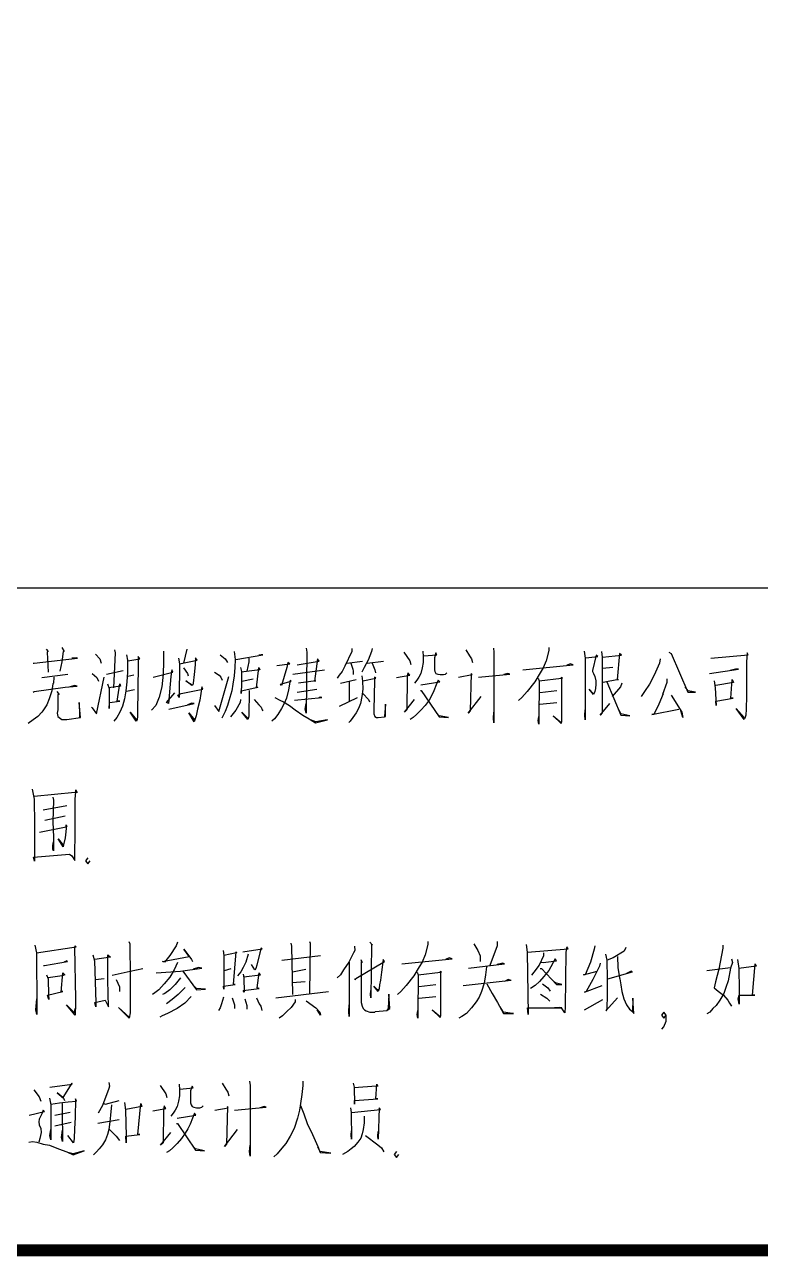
# Model space of a CAD drawing. Extents: x 2025205 to 2402328, y -557483 to 329036.
# Drawn here: x 2280290 to 2284892, y 88516 to 96217 of the extents above; entities that cross this region are included whole.
import ezdxf

# ---------------------------------------------------------------- set-up
doc = ezdxf.new("R2010")
doc.units = 0
doc.header["$LTSCALE"] = 1500
doc.header["$MEASUREMENT"] = 0
doc.layers.add('PUB_TITLE', color=4, linetype='Continuous')

msp = doc.modelspace()

# ---------------------------------------------------------------- linework, layer by layer
at = {"layer": 'PUB_TITLE'}
for p, q in [((2277127.3, 92696.4), (2287627.3, 92696.4)), ((2280349.2, 92224.8), (2280621.3, 92255)), ((2280424.8, 92311.7), (2280436.9, 92296.6)), ((2280436.9, 92296.6), (2280430.9, 92292.8)), ((2280430.9, 92292.8), (2280436.9, 92168.1)), ((2280521.6, 92323), (2280536.7, 92296.6)), ((2280530.6, 92296.6), (2280521.6, 92232.3)), ((2280536.7, 92296.6), (2280530.6, 92296.6)), ((2280612.3, 92258.8), (2280585.1, 92255)), ((2280621.3, 92255), (2280612.3, 92258.8)), ((2280733.2, 92281.5), (2280760.4, 92251.2)), ((2280857.2, 92289), (2280845.1, 92069.8)), ((2280851.1, 92307.9), (2280857.2, 92289)), ((2280926.7, 92277.7), (2280932.8, 92243.7)), ((2280999.3, 92266.4), (2280999.3, 92209.7)), ((2281011.4, 92251.2), (2280999.3, 92266.4)), ((2281159.5, 92300.4), (2281159.5, 92232.3)), ((2281253.3, 92255), (2281259.3, 92221)), ((2281304.7, 92311.7), (2281283.5, 92224.8)), ((2281359.1, 92258.8), (2281356.1, 92213.4)), ((2281368.2, 92243.7), (2281359.1, 92258.8)), ((2281513.3, 92277.7), (2281543.5, 92251.2)), ((2281601, 92296.6), (2281607, 92247.5)), ((2281610.1, 92247.5), (2281779.4, 92277.7)), ((2281691.7, 92255), (2281691.7, 92232.3)), ((2281770.3, 92277.7), (2281755.2, 92273.9)), ((2281779.4, 92277.7), (2281770.3, 92277.7)), ((2282051.5, 92319.3), (2282054.5, 92292.8)), ((2282054.5, 92292.8), (2282051.5, 91911.1)), ((2282335.7, 92296.6), (2282293.4, 92205.9)), ((2282335.7, 92315.5), (2282335.7, 92296.6)), ((2282459.7, 92296.6), (2282438.5, 92243.7)), ((2282462.7, 92315.5), (2282459.7, 92296.6)), ((2282662.3, 92292.8), (2282698.6, 92239.9)), ((2282780.2, 92300.4), (2282783.2, 92266.4)), ((2282783.2, 92266.4), (2282783.2, 92228.6)), ((2282786.3, 92270.1), (2282867.9, 92277.7)), ((2282861.8, 92289), (2282852.8, 92258.8)), ((2282852.8, 92258.8), (2282852.8, 92232.3)), ((2282867.9, 92277.7), (2282861.8, 92289)), ((2283049.3, 92307.9), (2283073.5, 92270.1)), ((2283073.5, 92270.1), (2283085.6, 92251.2)), ((2283221.7, 92319.3), (2283224.7, 92292.8)), ((2283224.7, 92292.8), (2283224.7, 91850.6)), ((2283569.4, 92304.1), (2283551.2, 92239.9)), ((2283569.4, 92323), (2283569.4, 92304.1)), ((2283790.1, 92300.4), (2283796.1, 92255)), ((2283796.1, 92255), (2283796.1, 91869.5)), ((2283799.2, 92258.8), (2283874.8, 92266.4)), ((2283865.7, 92273.9), (2283841.5, 92179.4)), ((2283874.8, 92266.4), (2283865.7, 92273.9)), ((2283898.9, 92296.6), (2283902, 92262.6)), ((2283902, 92262.6), (2283902, 91914.9)), ((2283905, 92262.6), (2284022.9, 92273.9)), ((2284010.8, 92285.3), (2283995.7, 92122.7)), ((2284022.9, 92273.9), (2284010.8, 92285.3)), ((2284319.2, 92292.8), (2284334.3, 92285.3)), ((2284334.3, 92285.3), (2284437.2, 92043.4)), ((2284582.3, 92255), (2284815.1, 92277.7)), ((2284809.1, 92289), (2284806, 92232.3)), ((2284815.1, 92277.7), (2284809.1, 92289)), ((2280343.2, 92224.8), (2280349.2, 92224.8)), ((2280521.6, 92232.3), (2280509.5, 92175.6)), ((2280760.4, 92251.2), (2280769.5, 92224.8)), ((2280802.8, 92156.7), (2280905.6, 92179.4)), ((2280932.8, 92243.7), (2280932.8, 92168.1)), ((2280935.8, 92239.9), (2281011.4, 92251.2)), ((2280999.3, 92209.7), (2280996.3, 91914.9)), ((2281159.5, 92232.3), (2281156.5, 92156.7)), ((2281210.9, 92183.2), (2281204.9, 92141.6)), ((2281217, 92168.1), (2281210.9, 92183.2)), ((2281259.3, 92221), (2281256.3, 92009.3)), ((2281259.3, 92221), (2281368.2, 92243.7)), ((2281283.5, 92194.5), (2281307.7, 92160.5)), ((2281356.1, 92213.4), (2281350, 92153)), ((2281543.5, 92251.2), (2281552.6, 92239.9)), ((2281552.6, 92239.9), (2281558.7, 92228.6)), ((2281604, 92198.3), (2281601, 92145.4)), ((2281607, 92247.5), (2281604, 92198.3)), ((2281640.3, 92198.3), (2281646.3, 92171.9)), ((2281761.2, 92183.2), (2281643.3, 92168.1)), ((2281691.7, 92232.3), (2281679.6, 92175.6)), ((2281740.1, 92069.8), (2281755.2, 92198.3)), ((2281755.2, 92198.3), (2281761.2, 92183.2)), ((2281867.1, 92209.7), (2281948.7, 92221)), ((2281930.6, 92198.3), (2281897.3, 92084.9)), ((2281936.6, 92228.6), (2281930.6, 92198.3)), ((2281948.7, 92221), (2281936.6, 92228.6)), ((2281966.9, 92156.7), (2282166.4, 92183.2)), ((2281994.1, 92213.4), (2282133.2, 92236.1)), ((2282121.1, 92251.2), (2282102.9, 92111.4)), ((2282133.2, 92236.1), (2282121.1, 92251.2)), ((2282293.4, 92205.9), (2282275.3, 92171.9)), ((2282305.5, 92224.8), (2282402.3, 92236.1)), ((2282329.7, 92224.8), (2282341.8, 92187)), ((2282341.8, 92187), (2282344.8, 92175.6)), ((2282414.3, 92198.3), (2282399.2, 92168.1)), ((2282438.5, 92243.7), (2282414.3, 92198.3)), ((2282432.5, 92224.8), (2282535.3, 92236.1)), ((2282462.7, 92224.8), (2282480.9, 92183.2)), ((2282480.9, 92183.2), (2282483.9, 92164.3)), ((2282698.6, 92239.9), (2282704.6, 92217.2)), ((2282777.2, 92194.5), (2282768.1, 92160.5)), ((2282783.2, 92228.6), (2282777.2, 92194.5)), ((2282852.8, 92232.3), (2282852.8, 92209.7)), ((2282852.8, 92209.7), (2282852.8, 92183.2)), ((2282852.8, 92183.2), (2282855.8, 92171.9)), ((2283085.6, 92251.2), (2283091.6, 92228.6)), ((2283406.1, 92183.2), (2283720.6, 92213.4)), ((2283533.1, 92194.5), (2283514.9, 92164.3)), ((2283551.2, 92239.9), (2283533.1, 92194.5)), ((2283702.4, 92221), (2283678.2, 92209.7)), ((2283720.6, 92213.4), (2283702.4, 92221)), ((2283841.5, 92179.4), (2283841.5, 92171.9)), ((2283968.5, 92198.3), (2283905, 92190.8)), ((2284261.8, 92224.8), (2284228.5, 92149.2)), ((2284264.8, 92251.2), (2284261.8, 92224.8)), ((2284573.2, 92160.5), (2284754.6, 92187)), ((2284736.5, 92187), (2284703.2, 92179.4)), ((2284754.6, 92187), (2284736.5, 92187)), ((2284806, 92232.3), (2284806, 92020.7)), ((2280397.6, 92134.1), (2280560.9, 92156.7)), ((2280470.2, 92100.1), (2280467.1, 92096.3)), ((2280473.2, 92137.8), (2280470.2, 92100.1)), ((2280712, 92160.5), (2280742.3, 92134.1)), ((2280739.3, 91907.3), (2280787.6, 92137.8)), ((2280742.3, 92134.1), (2280751.4, 92111.4)), ((2280929.7, 92107.6), (2280923.7, 92050.9)), ((2280932.8, 92168.1), (2280929.7, 92107.6)), ((2280972.1, 92149.2), (2280935.8, 92141.6)), ((2281093, 92137.8), (2281217, 92168.1)), ((2281156.5, 92156.7), (2281147.4, 92077.4)), ((2281204.9, 92141.6), (2281189.8, 91971.6)), ((2281298.6, 92115.2), (2281337.9, 92088.7)), ((2281334.9, 92084.9), (2281298.6, 92115.2)), ((2281307.7, 92160.5), (2281313.7, 92145.4)), ((2281344, 92100.1), (2281341, 92088.7)), ((2281350, 92153), (2281344, 92100.1)), ((2281477, 92168.1), (2281507.3, 92149.2)), ((2281504.2, 91922.4), (2281567.7, 92141.6)), ((2281507.3, 92149.2), (2281516.3, 92137.8)), ((2281516.3, 92137.8), (2281525.4, 92119)), ((2281601, 92145.4), (2281591.9, 92092.5)), ((2281646.3, 92100.1), (2281643.3, 92035.8)), ((2281646.3, 92171.9), (2281646.3, 92100.1)), ((2281649.4, 92111.4), (2281718.9, 92126.5)), ((2281891.3, 92092.5), (2281957.8, 92111.4)), ((2281951.7, 92119), (2281939.6, 92058.5)), ((2281957.8, 92111.4), (2281951.7, 92119)), ((2282112, 92115.2), (2282003.1, 92100.1)), ((2282102.9, 92111.4), (2282112, 92115.2)), ((2282257.1, 92149.2), (2282245, 92130.3)), ((2282275.3, 92171.9), (2282257.1, 92149.2)), ((2282266.2, 92100.1), (2282362.9, 92122.7)), ((2282320.6, 92107.6), (2282320.6, 91982.9)), ((2282344.8, 92175.6), (2282344.8, 92153)), ((2282399.2, 92145.4), (2282402.3, 92111.4)), ((2282402.3, 92111.4), (2282405.3, 92062.3)), ((2282405.3, 92115.2), (2282486.9, 92130.3)), ((2282477.8, 92115.2), (2282474.8, 91933.8)), ((2282477.8, 92137.8), (2282477.8, 92115.2)), ((2282486.9, 92130.3), (2282477.8, 92137.8)), ((2282616.9, 92134.1), (2282698.6, 92149.2)), ((2282683.4, 92134.1), (2282680.4, 91933.8)), ((2282686.5, 92164.3), (2282683.4, 92134.1)), ((2282698.6, 92149.2), (2282686.5, 92164.3)), ((2282743.9, 92119), (2282728.8, 92100.1)), ((2282756, 92137.8), (2282743.9, 92119)), ((2282768.1, 92160.5), (2282756, 92137.8)), ((2282768.1, 92088.7), (2282886, 92107.6)), ((2282855.8, 92171.9), (2282861.8, 92160.5)), ((2282861.8, 92160.5), (2282873.9, 92156.7)), ((2282877, 92119), (2282864.9, 92088.7)), ((2282873.9, 92156.7), (2282889.1, 92153)), ((2282886, 92107.6), (2282877, 92119)), ((2282889.1, 92153), (2282910.2, 92153)), ((2282910.2, 92153), (2282922.3, 92156.7)), ((2282922.3, 92156.7), (2282931.4, 92164.3)), ((2283004, 92137.8), (2283088.6, 92153)), ((2283082.6, 92160.5), (2283076.5, 91926.2)), ((2283088.6, 92153), (2283082.6, 92160.5)), ((2283127.9, 92137.8), (2283324.5, 92156.7)), ((2283312.4, 92160.5), (2283288.2, 92153)), ((2283324.5, 92156.7), (2283312.4, 92160.5)), ((2283481.7, 92107.6), (2283433.3, 92047.1)), ((2283514.9, 92164.3), (2283481.7, 92107.6)), ((2283502.9, 92130.3), (2283508.9, 92115.2)), ((2283508.9, 92115.2), (2283505.9, 91865.7)), ((2283508.9, 92115.2), (2283648, 92130.3)), ((2283648, 92137.8), (2283654, 92130.3)), ((2283648, 92130.3), (2283648, 92137.8)), ((2283654, 92130.3), (2283648, 92126.5)), ((2283648, 92126.5), (2283648, 91861.9)), ((2283841.5, 92171.9), (2283847.5, 92160.5)), ((2283847.5, 92160.5), (2283856.6, 92141.6)), ((2283856.6, 92141.6), (2283862.7, 92115.2)), ((2283862.7, 92115.2), (2283862.7, 92092.5)), ((2284004.8, 92122.7), (2283908, 92103.8)), ((2283932.2, 92107.6), (2284019.9, 91899.7)), ((2283995.7, 92122.7), (2284004.8, 92122.7)), ((2284025.9, 92100.1), (2284016.9, 92077.4)), ((2284228.5, 92149.2), (2284198.3, 92092.5)), ((2284307.1, 92103.8), (2284279.9, 92028.2)), ((2284307.1, 92126.5), (2284307.1, 92103.8)), ((2284603.4, 92115.2), (2284609.5, 92069.8)), ((2284724.4, 92103.8), (2284612.5, 92084.9)), ((2284706.3, 92005.6), (2284715.3, 92122.7)), ((2284715.3, 92122.7), (2284724.4, 92103.8)), ((2280343.2, 92043.4), (2280349.2, 92047.1)), ((2280349.2, 92047.1), (2280542.7, 92073.6)), ((2280461.1, 92050.9), (2280442.9, 92001.8)), ((2280467.1, 92096.3), (2280461.1, 92050.9)), ((2280491.3, 92047.1), (2280506.4, 92028.2)), ((2280497.4, 92028.2), (2280497.4, 91941.3)), ((2280506.4, 92028.2), (2280497.4, 92028.2)), ((2280542.7, 92073.6), (2280618.3, 92081.2)), ((2280603.2, 92084.9), (2280566.9, 92073.6)), ((2280618.3, 92081.2), (2280603.2, 92084.9)), ((2280808.8, 92096.3), (2280817.9, 92066)), ((2280890.4, 92081.2), (2280814.9, 92069.8)), ((2280817.9, 92066), (2280817.9, 91941.3)), ((2280869.3, 91986.7), (2280884.4, 92096.3)), ((2280884.4, 92096.3), (2280890.4, 92081.2)), ((2280923.7, 92050.9), (2280914.6, 92001.8)), ((2280978.1, 92058.5), (2280926.7, 92047.1)), ((2281147.4, 92077.4), (2281132.3, 92013.1)), ((2281177.7, 91979.1), (2281229.1, 92039.6)), ((2281247.2, 92024.5), (2281268.4, 92035.8)), ((2281256.3, 92009.3), (2281247.2, 92024.5)), ((2281268.4, 92035.8), (2281404.5, 92062.3)), ((2281341, 92088.7), (2281334.9, 92084.9)), ((2281398.4, 92077.4), (2281386.3, 91994.2)), ((2281404.5, 92062.3), (2281398.4, 92077.4)), ((2281585.9, 92050.9), (2281573.8, 92009.3)), ((2281591.9, 92092.5), (2281585.9, 92050.9)), ((2281643.3, 92050.9), (2281749.2, 92073.6)), ((2281643.3, 92035.8), (2281643.3, 92050.9)), ((2281694.7, 92054.7), (2281691.7, 91896)), ((2281749.2, 92073.6), (2281740.1, 92069.8)), ((2281897.3, 92084.9), (2281891.3, 92092.5)), ((2281939.6, 92058.5), (2281927.5, 92005.6)), ((2281994.1, 92043.4), (2282118, 92062.3)), ((2282405.3, 92062.3), (2282399.2, 92016.9)), ((2282405.3, 92035.8), (2282441.6, 91998)), ((2282765.1, 92054.7), (2282771.1, 92054.7)), ((2282771.1, 92054.7), (2282883, 91888.4)), ((2282849.7, 92050.9), (2282834.6, 92020.7)), ((2282864.9, 92088.7), (2282849.7, 92050.9)), ((2283433.3, 92047.1), (2283400, 92009.3)), ((2283617.7, 92050.9), (2283511.9, 92039.6)), ((2283820.3, 92062.3), (2283847.5, 92032)), ((2283847.5, 92028.2), (2283820.3, 92062.3)), ((2283856.6, 92047.1), (2283847.5, 92028.2)), ((2283859.6, 92066), (2283856.6, 92047.1)), ((2283862.7, 92092.5), (2283859.6, 92066)), ((2284016.9, 92077.4), (2283965.5, 92016.9)), ((2284168, 92047.1), (2284146.9, 92016.9)), ((2284198.3, 92092.5), (2284168, 92047.1)), ((2284282.9, 92032), (2284255.7, 91967.8)), ((2284279.9, 92028.2), (2284282.9, 92032)), ((2284334.3, 92024.5), (2284400.9, 91918.6)), ((2284440.2, 92050.9), (2284422, 92077.4)), ((2284437.2, 92043.4), (2284443.2, 92043.4)), ((2284485.5, 92043.4), (2284440.2, 92050.9)), ((2284443.2, 92043.4), (2284485.5, 92043.4)), ((2284609.5, 92069.8), (2284615.5, 91960.2)), ((2280427.8, 91964), (2280403.6, 91926.2)), ((2280442.9, 92001.8), (2280427.8, 91964)), ((2280630.4, 91979.1), (2280633.4, 91896)), ((2280639.5, 91884.6), (2280630.4, 91979.1)), ((2280709, 91948.9), (2280712, 91945.1)), ((2280817.9, 91941.3), (2280820.9, 91979.1)), ((2280820.9, 91979.1), (2280884.4, 91986.7)), ((2280884.4, 91986.7), (2280869.3, 91986.7)), ((2280902.5, 91956.4), (2280884.4, 91918.6)), ((2280914.6, 92001.8), (2280902.5, 91956.4)), ((2281111.2, 91960.2), (2281084, 91930)), ((2281132.3, 92013.1), (2281111.2, 91960.2)), ((2281189.8, 91971.6), (2281177.7, 91979.1)), ((2281192.8, 91937.5), (2281350, 91971.6)), ((2281334.9, 91975.3), (2281307.7, 91964)), ((2281350, 91971.6), (2281334.9, 91975.3)), ((2281386.3, 91994.2), (2281371.2, 91937.5)), ((2281477, 91960.2), (2281504.2, 91922.4)), ((2281558.7, 91960.2), (2281543.5, 91922.4)), ((2281573.8, 92009.3), (2281558.7, 91960.2)), ((2281637.3, 91979.1), (2281610.1, 91930)), ((2281640.3, 91998), (2281637.3, 91979.1)), ((2281725, 91998), (2281755.2, 91964)), ((2281755.2, 91964), (2281770.3, 91948.9)), ((2281770.3, 91948.9), (2281776.4, 91933.8)), ((2281855, 92009.3), (2281885.2, 91994.2)), ((2281885.2, 91994.2), (2281909.4, 91982.9)), ((2281912.4, 91971.6), (2281897.3, 91941.3)), ((2281909.4, 91982.9), (2281945.7, 91960.2)), ((2281927.5, 92005.6), (2281912.4, 91971.6)), ((2281945.7, 91960.2), (2281982, 91933.8)), ((2281978.9, 91994.2), (2282148.3, 92009.3)), ((2282045.5, 91937.5), (2282051.5, 91971.6)), ((2282139.2, 92013.1), (2282130.1, 92005.6)), ((2282148.3, 92009.3), (2282139.2, 92013.1)), ((2282260.1, 91956.4), (2282372, 92009.3)), ((2282390.2, 91971.6), (2282378.1, 91941.3)), ((2282399.2, 92016.9), (2282390.2, 91971.6)), ((2282441.6, 91998), (2282447.6, 91982.9)), ((2282547.4, 91967.8), (2282541.3, 91892.2)), ((2282547.4, 91892.2), (2282547.4, 91967.8)), ((2282665.3, 91918.6), (2282728.8, 91998)), ((2282795.3, 91960.2), (2282768.1, 91930)), ((2282819.5, 91994.2), (2282795.3, 91960.2)), ((2282834.6, 92020.7), (2282819.5, 91994.2)), ((2283064.4, 91911.1), (2283146.1, 92016.9)), ((2283400, 92009.3), (2283378.9, 91990.4)), ((2283511.9, 91967.8), (2283617.7, 91979.1)), ((2283889.9, 91899.7), (2283950.3, 91971.6)), ((2284255.7, 91967.8), (2284225.5, 91903.5)), ((2284612.5, 91986.7), (2284721.4, 92005.6)), ((2284615.5, 91960.2), (2284612.5, 91986.7)), ((2284721.4, 92005.6), (2284706.3, 92005.6)), ((2284806, 92020.7), (2284803, 91937.5)), ((2280343.2, 91869.5), (2280312.9, 91846.8)), ((2280373.4, 91892.2), (2280343.2, 91869.5)), ((2280397.6, 91918.6), (2280373.4, 91892.2)), ((2280403.6, 91926.2), (2280397.6, 91918.6)), ((2280497.4, 91933.8), (2280494.3, 91911.1)), ((2280494.3, 91911.1), (2280497.4, 91892.2)), ((2280497.4, 91941.3), (2280497.4, 91933.8)), ((2280497.4, 91892.2), (2280506.4, 91884.6)), ((2280506.4, 91884.6), (2280521.6, 91873.3)), ((2280521.6, 91873.3), (2280554.8, 91873.3)), ((2280554.8, 91873.3), (2280639.5, 91884.6)), ((2280633.4, 91896), (2280633.4, 91884.6)), ((2280712, 91945.1), (2280739.3, 91907.3)), ((2280866.3, 91884.6), (2280848.1, 91861.9)), ((2280884.4, 91918.6), (2280866.3, 91884.6)), ((2280950.9, 91918.6), (2280990.2, 91869.5)), ((2280987.2, 91861.9), (2280950.9, 91918.6)), ((2280993.2, 91873.3), (2280987.2, 91861.9)), ((2280996.3, 91888.4), (2280993.2, 91873.3)), ((2280996.3, 91914.9), (2280996.3, 91888.4)), ((2281316.8, 91914.9), (2281353.1, 91869.5)), ((2281350, 91858.2), (2281316.8, 91914.9)), ((2281362.1, 91896), (2281350, 91858.2)), ((2281371.2, 91937.5), (2281362.1, 91896)), ((2281543.5, 91922.4), (2281522.4, 91880.8)), ((2281610.1, 91930), (2281576.8, 91888.4)), ((2281649.4, 91918.6), (2281685.7, 91880.8)), ((2281685.7, 91873.3), (2281649.4, 91918.6)), ((2281688.7, 91877.1), (2281685.7, 91873.3)), ((2281691.7, 91896), (2281688.7, 91877.1)), ((2281776.4, 91933.8), (2281779.4, 91926.2)), ((2281852, 91877.1), (2281836.8, 91861.9)), ((2281873.1, 91903.5), (2281852, 91877.1)), ((2281897.3, 91941.3), (2281873.1, 91903.5)), ((2281982, 91933.8), (2282030.3, 91899.7)), ((2282030.3, 91899.7), (2282069.7, 91877.1)), ((2282051.5, 91911.1), (2282045.5, 91937.5)), ((2282069.7, 91877.1), (2282075.7, 91873.3)), ((2282075.7, 91873.3), (2282109, 91850.6)), ((2282112, 91858.2), (2282078.7, 91869.5)), ((2282109, 91850.6), (2282184.6, 91869.5)), ((2282181.5, 91869.5), (2282112, 91858.2)), ((2282184.6, 91869.5), (2282181.5, 91869.5)), ((2282341.8, 91884.6), (2282326.7, 91861.9)), ((2282362.9, 91914.9), (2282341.8, 91884.6)), ((2282378.1, 91941.3), (2282362.9, 91914.9)), ((2282474.8, 91933.8), (2282474.8, 91907.3)), ((2282474.8, 91907.3), (2282480.9, 91892.2)), ((2282480.9, 91892.2), (2282489.9, 91884.6)), ((2282489.9, 91884.6), (2282502, 91884.6)), ((2282502, 91884.6), (2282541.3, 91888.4)), ((2282541.3, 91888.4), (2282547.4, 91892.2)), ((2282680.4, 91933.8), (2282665.3, 91918.6)), ((2282719.7, 91884.6), (2282701.6, 91873.3)), ((2282740.9, 91903.5), (2282719.7, 91884.6)), ((2282768.1, 91930), (2282740.9, 91903.5)), ((2282883, 91896), (2282867.9, 91911.1)), ((2282940.5, 91884.6), (2282883, 91896)), ((2282883, 91888.4), (2282940.5, 91884.6)), ((2283076.5, 91926.2), (2283064.4, 91911.1)), ((2283221.7, 91880.8), (2283224.7, 91918.6)), ((2283224.7, 91850.6), (2283221.7, 91880.8)), ((2283502.9, 91865.7), (2283505.9, 91892.2)), ((2283596.6, 91896), (2283645, 91854.4)), ((2283645, 91846.8), (2283596.6, 91896)), ((2283793.1, 91899.7), (2283796.1, 91933.8)), ((2283796.1, 91869.5), (2283793.1, 91899.7)), ((2283902, 91914.9), (2283889.9, 91899.7)), ((2284019.9, 91907.3), (2284007.8, 91930)), ((2284074.3, 91896), (2284019.9, 91907.3)), ((2284019.9, 91899.7), (2284074.3, 91896)), ((2284213.4, 91903.5), (2284382.7, 91937.5)), ((2284225.5, 91903.5), (2284213.4, 91903.5)), ((2284406.9, 91884.6), (2284394.8, 91926.2)), ((2284400.9, 91918.6), (2284406.9, 91884.6)), ((2284739.5, 91941.3), (2284790.9, 91884.6)), ((2284790.9, 91873.3), (2284739.5, 91941.3)), ((2284793.9, 91880.8), (2284790.9, 91873.3)), ((2284800, 91899.7), (2284793.9, 91880.8)), ((2284803, 91937.5), (2284800, 91899.7)), ((2282326.7, 91861.9), (2282317.6, 91854.4)), ((2283505.9, 91843), (2283502.9, 91865.7)), ((2283505.9, 91865.7), (2283505.9, 91843)), ((2283648, 91861.9), (2283645, 91846.8)), ((2280337.1, 91435.9), (2280346.2, 91394.3)), ((2280603.2, 91417), (2280349.2, 91390.6)), ((2280618.3, 91417), (2280603.2, 91417)), ((2280606.2, 91375.4), (2280609.2, 91420.8)), ((2280609.2, 91432.1), (2280618.3, 91417)), ((2280609.2, 91420.8), (2280609.2, 91432.1)), ((2280346.2, 91394.3), (2280349.2, 91375.4)), ((2280349.2, 91375.4), (2280352.2, 91216.7)), ((2280406.7, 91307.4), (2280554.8, 91333.9)), ((2280467.1, 91386.8), (2280470.2, 91367.9)), ((2280470.2, 91367.9), (2280467.1, 91231.8)), ((2280606.2, 91258.3), (2280606.2, 91375.4)), ((2280415.7, 91243.2), (2280542.7, 91269.6)), ((2280606.2, 91156.2), (2280606.2, 91258.3)), ((2280352.2, 91216.7), (2280352.2, 91099.5)), ((2280382.5, 91167.6), (2280548.8, 91201.6)), ((2280467.1, 91231.8), (2280470.2, 91137.3)), ((2280551.8, 91209.1), (2280542.7, 91133.5)), ((2280548.8, 91212.9), (2280554.8, 91205.4)), ((2280548.8, 91201.6), (2280548.8, 91212.9)), ((2280554.8, 91205.4), (2280551.8, 91209.1)), ((2280352.2, 91099.5), (2280352.2, 90986.1)), ((2280467.1, 91084.4), (2280470.2, 91107.1)), ((2280470.2, 91137.3), (2280470.2, 91050.4)), ((2280500.4, 91126), (2280533.7, 91084.4)), ((2280530.6, 91076.9), (2280500.4, 91126)), ((2280542.7, 91133.5), (2280533.7, 91088.2)), ((2280603.2, 91035.3), (2280606.2, 91156.2)), ((2280346.2, 91012.6), (2280569.9, 91031.5)), ((2280467.1, 91061.7), (2280467.1, 91084.4)), ((2280470.2, 91050.4), (2280467.1, 91061.7)), ((2280533.7, 91088.2), (2280530.6, 91076.9)), ((2280569.9, 91031.5), (2280585.1, 91020.2)), ((2280603.2, 90989.9), (2280603.2, 91035.3)), ((2280352.2, 90986.1), (2280346.2, 91012.6)), ((2280585.1, 91020.2), (2280603.2, 90989.9)), ((2280684.5, 91008), (2280669.7, 90989.5)), ((2280669.7, 90989.5), (2280684.5, 90971)), ((2280684.5, 90971), (2280699.3, 90989.5)), ((2280941.1, 90484.8), (2280947.2, 90469.7)), ((2282072, 90484.8), (2282075, 90473.5)), ((2282812.8, 90484.8), (2282812.8, 90465.9)), ((2283245.1, 90484.8), (2283245.1, 90458.3)), ((2280354.6, 90462.1), (2280363.6, 90413)), ((2280363.6, 90413), (2280611.6, 90450.8)), ((2280363.6, 90413), (2280363.6, 90397.9)), ((2280605.5, 90458.3), (2280602.5, 90447)), ((2280602.5, 90447), (2280608.5, 90125.7)), ((2280611.6, 90450.8), (2280605.5, 90458.3)), ((2280947.2, 90469.7), (2280950.2, 90261.8)), ((2281237.5, 90458.3), (2281198.1, 90397.9)), ((2281246.5, 90481), (2281237.5, 90458.3)), ((2281285.8, 90435.7), (2281334.2, 90371.4)), ((2281319.1, 90390.3), (2281285.8, 90435.7)), ((2281530.7, 90428.1), (2281536.8, 90397.9)), ((2281615.4, 90413), (2281536.8, 90397.9)), ((2281597.3, 90216.5), (2281612.4, 90420.5)), ((2281612.4, 90420.5), (2281615.4, 90413)), ((2281654.7, 90420.5), (2281775.7, 90439.4)), ((2281760.5, 90413), (2281742.4, 90337.4)), ((2281769.6, 90443.2), (2281760.5, 90413)), ((2281775.7, 90439.4), (2281769.6, 90443.2)), ((2281954, 90473.5), (2281960.1, 90454.6)), ((2281960.1, 90454.6), (2281966.1, 90152.2)), ((2282075, 90473.5), (2282072, 90159.8)), ((2282347.1, 90413), (2282316.9, 90356.3)), ((2282356.2, 90428.1), (2282347.1, 90413)), ((2282353.2, 90454.6), (2282356.2, 90428.1)), ((2282449.9, 90481), (2282465, 90462.1)), ((2282459, 90465.9), (2282456, 90133.3)), ((2282465, 90462.1), (2282459, 90465.9)), ((2282812.8, 90465.9), (2282794.6, 90401.7)), ((2283100, 90469.7), (2283124.2, 90428.1)), ((2283124.2, 90428.1), (2283139.3, 90394.1)), ((2283245.1, 90458.3), (2283199.8, 90333.6)), ((2283426.6, 90465.9), (2283432.6, 90416.8)), ((2283432.6, 90416.8), (2283438.6, 90027.5)), ((2283435.6, 90416.8), (2283689.6, 90439.4)), ((2283535.4, 90413), (2283535.4, 90394.1)), ((2283674.5, 90416.8), (2283671.5, 90076.6)), ((2283680.5, 90450.8), (2283674.5, 90416.8)), ((2283689.6, 90439.4), (2283680.5, 90450.8)), ((2283852.9, 90435.7), (2283828.7, 90356.3)), ((2283855.9, 90458.3), (2283852.9, 90435.7)), ((2284040.3, 90424.3), (2283970.8, 90382.8)), ((2284049.4, 90447), (2284040.3, 90424.3)), ((2284657.2, 90443.2), (2284633, 90310.9)), ((2284657.2, 90462.1), (2284657.2, 90443.2)), ((2280363.6, 90397.9), (2280366.6, 90091.7)), ((2280409, 90333.6), (2280415, 90333.6)), ((2280415, 90333.6), (2280557.1, 90360.1)), ((2280554.1, 90363.9), (2280536, 90356.3)), ((2280557.1, 90360.1), (2280554.1, 90363.9)), ((2280717.4, 90401.7), (2280726.5, 90363.9)), ((2280726.5, 90363.9), (2280735.5, 90103.1)), ((2280826.2, 90386.5), (2280729.5, 90371.4)), ((2280811.1, 90401.7), (2280826.2, 90386.5)), ((2280811.1, 90242.9), (2280811.1, 90401.7)), ((2281152.8, 90360.1), (2281319.1, 90390.3)), ((2281164.9, 90356.3), (2281152.8, 90360.1)), ((2281198.1, 90397.9), (2281164.9, 90356.3)), ((2281246.5, 90352.5), (2281225.4, 90307.2)), ((2281334.2, 90371.4), (2281340.3, 90360.1)), ((2281536.8, 90397.9), (2281536.8, 90288.3)), ((2281672.9, 90356.3), (2281657.7, 90322.3)), ((2281688, 90405.4), (2281672.9, 90356.3)), ((2281730.3, 90307.2), (2281709.1, 90341.2)), ((2281742.4, 90337.4), (2281736.3, 90314.7)), ((2281899.6, 90367.6), (2282141.5, 90397.9)), ((2282316.9, 90356.3), (2282283.6, 90307.2)), ((2282319.9, 90356.3), (2282319.9, 90016.1)), ((2282362.2, 90254.2), (2282540.6, 90360.1)), ((2282392.5, 90371.4), (2282401.5, 90352.5)), ((2282395.5, 90360.1), (2282395.5, 90129.5)), ((2282401.5, 90352.5), (2282395.5, 90360.1)), ((2282531.6, 90371.4), (2282522.5, 90292)), ((2282540.6, 90360.1), (2282531.6, 90371.4)), ((2282649.5, 90345), (2282963.9, 90375.2)), ((2282776.5, 90356.3), (2282758.3, 90326.1)), ((2282794.6, 90401.7), (2282776.5, 90356.3)), ((2282945.8, 90382.8), (2282921.6, 90371.4)), ((2282963.9, 90375.2), (2282945.8, 90382.8)), ((2283066.7, 90318.5), (2283290.5, 90345)), ((2283139.3, 90394.1), (2283139.3, 90360.1)), ((2283281.4, 90348.7), (2283245.1, 90341.2)), ((2283290.5, 90345), (2283281.4, 90348.7)), ((2283508.2, 90337.4), (2283474.9, 90292)), ((2283535.4, 90394.1), (2283508.2, 90337.4)), ((2283520.3, 90356.3), (2283532.4, 90352.5)), ((2283532.4, 90352.5), (2283617, 90363.9)), ((2283608, 90375.2), (2283568.7, 90303.4)), ((2283617, 90363.9), (2283608, 90375.2)), ((2283828.7, 90356.3), (2283795.4, 90276.9)), ((2283886.1, 90329.8), (2283843.8, 90246.7)), ((2283889.2, 90348.7), (2283886.1, 90329.8)), ((2283922.4, 90405.4), (2283931.5, 90367.6)), ((2283931.5, 90367.6), (2283934.5, 90250.5)), ((2283970.8, 90382.8), (2283934.5, 90367.6)), ((2283998, 90390.3), (2284001, 90322.3)), ((2284717.6, 90352.5), (2284705.5, 90318.5)), ((2284711.6, 90375.2), (2284717.6, 90352.5)), ((2284747.9, 90371.4), (2284756.9, 90314.7)), ((2284865.8, 90329.8), (2284756.9, 90314.7)), ((2284841.6, 90148.4), (2284859.7, 90345)), ((2284859.7, 90345), (2284865.8, 90329.8)), ((2280427.1, 90276.9), (2280436.2, 90250.5)), ((2280523.9, 90269.4), (2280436.2, 90258)), ((2280517.8, 90167.3), (2280529.9, 90288.3)), ((2280542, 90276.9), (2280523.9, 90269.4)), ((2280529.9, 90288.3), (2280542, 90276.9)), ((2280732.5, 90246.7), (2280786.9, 90254.2)), ((2280838.3, 90273.1), (2280950.2, 90299.6)), ((2280950.2, 90299.6), (2281028.8, 90314.7)), ((2280950.2, 90261.8), (2280950.2, 90133.3)), ((2281113.5, 90288.3), (2281264.7, 90299.6)), ((2281198.1, 90261.8), (2281161.9, 90220.2)), ((2281225.4, 90307.2), (2281198.1, 90261.8)), ((2281264.7, 90258), (2281231.4, 90216.5)), ((2281264.7, 90299.6), (2281397.7, 90318.5)), ((2281279.8, 90299.6), (2281364.4, 90182.4)), ((2281376.5, 90322.3), (2281343.3, 90310.9)), ((2281397.7, 90318.5), (2281376.5, 90322.3)), ((2281536.8, 90288.3), (2281536.8, 90186.2)), ((2281539.8, 90303.4), (2281582.1, 90314.7)), ((2281642.6, 90295.8), (2281621.5, 90269.4)), ((2281657.7, 90322.3), (2281642.6, 90295.8)), ((2281657.7, 90280.7), (2281660.8, 90258)), ((2281763.6, 90273.1), (2281660.8, 90261.8)), ((2281660.8, 90258), (2281663.8, 90167.3)), ((2281736.3, 90314.7), (2281730.3, 90307.2)), ((2281745.4, 90193.8), (2281757.5, 90288.3)), ((2281757.5, 90288.3), (2281763.6, 90273.1)), ((2281966.1, 90295.8), (2282047.8, 90310.9)), ((2282265.5, 90276.9), (2282244.3, 90258)), ((2282283.6, 90307.2), (2282265.5, 90276.9)), ((2282359.2, 90246.7), (2282362.2, 90254.2)), ((2282522.5, 90292), (2282516.4, 90242.9)), ((2282725.1, 90269.4), (2282676.7, 90208.9)), ((2282758.3, 90326.1), (2282725.1, 90269.4)), ((2282746.2, 90292), (2282752.3, 90276.9)), ((2282752.3, 90276.9), (2282749.3, 90027.5)), ((2282752.3, 90276.9), (2282891.4, 90292)), ((2282891.4, 90299.6), (2282897.4, 90292)), ((2282891.4, 90292), (2282891.4, 90299.6)), ((2282897.4, 90292), (2282891.4, 90288.3)), ((2282891.4, 90288.3), (2282891.4, 90023.7)), ((2283172.6, 90276.9), (2283163.5, 90224)), ((2283178.6, 90326.1), (2283172.6, 90276.9)), ((2283474.9, 90292), (2283459.8, 90273.1)), ((2283538.4, 90265.6), (2283511.2, 90235.4)), ((2283514.2, 90314.7), (2283523.3, 90314.7)), ((2283523.3, 90314.7), (2283617, 90216.5)), ((2283568.7, 90303.4), (2283538.4, 90265.6)), ((2283786.4, 90276.9), (2283871, 90299.6)), ((2283795.4, 90276.9), (2283786.4, 90276.9)), ((2283937.5, 90250.5), (2284091.7, 90295.8)), ((2284001, 90322.3), (2284010.1, 90258)), ((2284010.1, 90258), (2284013.1, 90250.5)), ((2284082.7, 90299.6), (2284055.5, 90284.5)), ((2284091.7, 90295.8), (2284082.7, 90299.6)), ((2284557.4, 90303.4), (2284705.5, 90322.3)), ((2284633, 90310.9), (2284611.8, 90231.6)), ((2284705.5, 90318.5), (2284690.4, 90239.1)), ((2284756.9, 90314.7), (2284760, 90182.4)), ((2280436.2, 90250.5), (2280439.2, 90148.4)), ((2280814.1, 90076.6), (2280811.1, 90242.9)), ((2280862.5, 90246.7), (2280883.7, 90201.3)), ((2280883.7, 90201.3), (2280883.7, 90171.1)), ((2281128.6, 90182.4), (2281104.4, 90163.5)), ((2281161.9, 90220.2), (2281128.6, 90182.4)), ((2281198.1, 90182.4), (2281167.9, 90159.8)), ((2281231.4, 90216.5), (2281198.1, 90182.4)), ((2281294.9, 90197.6), (2281249.5, 90152.2)), ((2281364.4, 90190), (2281346.3, 90208.9)), ((2281421.9, 90186.2), (2281364.4, 90190)), ((2281364.4, 90182.4), (2281421.9, 90186.2)), ((2281533.8, 90205.1), (2281606.3, 90216.5)), ((2281536.8, 90186.2), (2281533.8, 90205.1)), ((2281606.3, 90216.5), (2281597.3, 90216.5)), ((2281657.7, 90178.7), (2281757.5, 90190)), ((2281663.8, 90167.3), (2281657.7, 90178.7)), ((2281757.5, 90190), (2281745.4, 90193.8)), ((2281963.1, 90227.8), (2282044.8, 90235.4)), ((2282353.2, 90250.5), (2282359.2, 90246.7)), ((2282452.9, 90152.2), (2282456, 90178.7)), ((2282474.1, 90205.1), (2282501.3, 90178.7)), ((2282501.3, 90171.1), (2282474.1, 90205.1)), ((2282507.4, 90190), (2282501.3, 90171.1)), ((2282501.3, 90178.7), (2282504.3, 90186.2)), ((2282510.4, 90212.7), (2282507.4, 90190)), ((2282516.4, 90242.9), (2282510.4, 90212.7)), ((2282676.7, 90208.9), (2282643.4, 90171.1)), ((2282861.1, 90212.7), (2282755.3, 90201.3)), ((2283033.5, 90208.9), (2283332.8, 90242.9)), ((2283163.5, 90224), (2283148.4, 90171.1)), ((2283181.6, 90220.2), (2283214.9, 90159.8)), ((2283314.7, 90246.7), (2283290.5, 90235.4)), ((2283329.8, 90242.9), (2283314.7, 90246.7)), ((2283484, 90208.9), (2283453.8, 90190)), ((2283511.2, 90235.4), (2283484, 90208.9)), ((2283529.4, 90220.2), (2283562.6, 90193.8)), ((2283562.6, 90193.8), (2283577.7, 90174.9)), ((2283617, 90224), (2283601.9, 90231.6)), ((2283650.3, 90216.5), (2283617, 90224)), ((2283617, 90216.5), (2283650.3, 90216.5)), ((2283792.4, 90167.3), (2283901.3, 90208.9)), ((2283843.8, 90246.7), (2283801.5, 90171.1)), ((2283934.5, 90250.5), (2283934.5, 90152.2)), ((2284013.1, 90250.5), (2284019.2, 90212.7)), ((2284019.2, 90212.7), (2284025.2, 90171.1)), ((2284611.8, 90231.6), (2284602.7, 90193.8)), ((2284602.7, 90193.8), (2284626.9, 90174.9)), ((2284626.9, 90174.9), (2284660.2, 90148.4)), ((2284675.3, 90197.6), (2284663.2, 90159.8)), ((2284690.4, 90239.1), (2284675.3, 90197.6)), ((2284760, 90182.4), (2284760, 90091.7)), ((2280360.6, 90057.7), (2280366.6, 90125.7)), ((2280433.2, 90148.4), (2280529.9, 90171.1)), ((2280442.2, 90122), (2280433.2, 90148.4)), ((2280439.2, 90148.4), (2280442.2, 90122)), ((2280523.9, 90171.1), (2280517.8, 90167.3)), ((2280529.9, 90171.1), (2280523.9, 90171.1)), ((2280608.5, 90125.7), (2280608.5, 90114.4)), ((2280608.5, 90114.4), (2280608.5, 90080.4)), ((2280729.5, 90103.1), (2280793, 90118.2)), ((2280735.5, 90076.6), (2280729.5, 90103.1)), ((2280735.5, 90103.1), (2280735.5, 90076.6)), ((2280793, 90118.2), (2280814.1, 90076.6)), ((2280950.2, 90133.3), (2280950.2, 90038.8)), ((2281104.4, 90163.5), (2281089.3, 90152.2)), ((2281167.9, 90159.8), (2281152.8, 90152.2)), ((2281213.3, 90122), (2281177, 90095.5)), ((2281249.5, 90152.2), (2281213.3, 90122)), ((2281291.9, 90099.3), (2281243.5, 90065.3)), ((2281331.2, 90140.9), (2281291.9, 90099.3)), ((2281533.8, 90137.1), (2281521.7, 90095.5)), ((2281588.2, 90133.3), (2281603.3, 90088)), ((2281666.8, 90125.7), (2281678.9, 90084.2)), ((2281739.4, 90133.3), (2281757.5, 90095.5)), ((2281860.3, 90133.3), (2282189.9, 90171.1)), ((2281981.3, 90106.8), (2281957.1, 90072.8)), ((2281981.3, 90122), (2281981.3, 90106.8)), ((2282050.8, 90114.4), (2282111.3, 90069.1)), ((2282395.5, 90129.5), (2282395.5, 90103.1)), ((2282395.5, 90103.1), (2282401.5, 90080.4)), ((2282456, 90133.3), (2282452.9, 90152.2)), ((2282567.8, 90156), (2282564.8, 90065.3)), ((2282573.9, 90065.3), (2282567.8, 90156)), ((2282643.4, 90171.1), (2282622.3, 90152.2)), ((2282755.3, 90129.5), (2282861.1, 90140.9)), ((2283115.1, 90106.8), (2283084.9, 90069.1)), ((2283133.3, 90137.1), (2283115.1, 90106.8)), ((2283148.4, 90171.1), (2283133.3, 90137.1)), ((2283214.9, 90159.8), (2283248.2, 90103.1)), ((2283248.2, 90103.1), (2283284.4, 90035)), ((2283517.3, 90156), (2283556.6, 90129.5)), ((2283556.6, 90129.5), (2283574.7, 90110.6)), ((2283801.5, 90171.1), (2283792.4, 90167.3)), ((2283792.4, 90057.7), (2283907.3, 90122)), ((2283925.5, 90050.2), (2283998, 90133.3)), ((2283934.5, 90152.2), (2283931.5, 90061.5)), ((2284025.2, 90171.1), (2284037.3, 90125.7)), ((2284037.3, 90125.7), (2284055.5, 90088)), ((2284094.8, 90129.5), (2284091.7, 90042.6)), ((2284100.8, 90035), (2284094.8, 90129.5)), ((2284639, 90118.2), (2284614.8, 90084.2)), ((2284657.2, 90148.4), (2284639, 90118.2)), ((2284663.2, 90159.8), (2284657.2, 90148.4)), ((2284660.2, 90148.4), (2284687.4, 90118.2)), ((2284687.4, 90118.2), (2284699.5, 90099.3)), ((2284699.5, 90099.3), (2284711.6, 90080.4)), ((2284753.9, 90125.7), (2284760, 90148.4)), ((2284760, 90091.7), (2284753.9, 90125.7)), ((2284760, 90148.4), (2284856.7, 90148.4)), ((2284856.7, 90148.4), (2284841.6, 90148.4)), ((2280366.6, 90027.5), (2280360.6, 90057.7)), ((2280366.6, 90091.7), (2280366.6, 90027.5)), ((2280551.1, 90088), (2280602.5, 90038.8)), ((2280605.5, 90023.7), (2280551.1, 90088)), ((2280602.5, 90038.8), (2280605.5, 90065.3)), ((2280608.5, 90080.4), (2280605.5, 90038.8)), ((2280605.5, 90038.8), (2280605.5, 90023.7)), ((2280877.6, 90072.8), (2280944.2, 90012.4)), ((2280944.2, 90004.8), (2280877.6, 90072.8)), ((2280950.2, 90038.8), (2280944.2, 90004.8)), ((2281183, 90035), (2281149.8, 90019.9)), ((2281243.5, 90065.3), (2281183, 90035)), ((2281512.6, 90069.1), (2281503.5, 90053.9)), ((2281521.7, 90095.5), (2281512.6, 90069.1)), ((2281603.3, 90088), (2281603.3, 90065.3)), ((2281678.9, 90084.2), (2281678.9, 90061.5)), ((2281757.5, 90095.5), (2281766.6, 90080.4)), ((2281766.6, 90080.4), (2281772.6, 90053.9)), ((2281929.9, 90046.4), (2281902.6, 90019.9)), ((2281957.1, 90072.8), (2281929.9, 90046.4)), ((2282111.3, 90069.1), (2282135.5, 90042.6)), ((2282141.5, 90023.7), (2282120.3, 90057.7)), ((2282135.5, 90042.6), (2282141.5, 90023.7)), ((2282316.9, 90046.4), (2282319.9, 90088)), ((2282319.9, 90016.1), (2282316.9, 90046.4)), ((2282401.5, 90080.4), (2282407.6, 90065.3)), ((2282407.6, 90065.3), (2282416.7, 90057.7)), ((2282416.7, 90057.7), (2282425.7, 90050.2)), ((2282425.7, 90050.2), (2282449.9, 90042.6)), ((2282449.9, 90042.6), (2282480.2, 90042.6)), ((2282480.2, 90042.6), (2282483.2, 90046.4)), ((2282483.2, 90046.4), (2282531.6, 90050.2)), ((2282531.6, 90050.2), (2282555.7, 90053.9)), ((2282564.8, 90065.3), (2282555.7, 90053.9)), ((2282555.7, 90053.9), (2282573.9, 90065.3)), ((2282746.2, 90027.5), (2282749.3, 90053.9)), ((2282749.3, 90004.8), (2282746.2, 90027.5)), ((2282749.3, 90027.5), (2282749.3, 90004.8)), ((2282840, 90057.7), (2282888.3, 90016.1)), ((2282888.3, 90008.6), (2282840, 90057.7)), ((2282891.4, 90023.7), (2282888.3, 90008.6)), ((2283054.6, 90035), (2283024.4, 90016.1)), ((2283084.9, 90069.1), (2283054.6, 90035)), ((2283284.4, 90042.6), (2283263.3, 90076.6)), ((2283341.9, 90035), (2283284.4, 90042.6)), ((2283284.4, 90035), (2283347.9, 90035)), ((2283347.9, 90035), (2283341.9, 90035)), ((2283435.6, 90069.1), (2283650.3, 90069.1)), ((2283438.6, 90027.5), (2283435.6, 90069.1)), ((2283635.2, 90072.8), (2283604.9, 90069.1)), ((2283650.3, 90069.1), (2283635.2, 90072.8)), ((2283668.4, 90038.8), (2283647.3, 90069.1)), ((2283671.5, 90076.6), (2283668.4, 90038.8)), ((2283931.5, 90061.5), (2283925.5, 90050.2)), ((2284055.5, 90088), (2284073.6, 90061.5)), ((2284073.6, 90061.5), (2284091.7, 90046.4)), ((2284091.7, 90046.4), (2284100.8, 90035)), ((2284288.3, 90042.6), (2284273.2, 90023.7)), ((2284273.2, 90023.7), (2284288.3, 90004.8)), ((2284303.4, 90023.7), (2284288.3, 90042.6)), ((2284288.3, 90004.8), (2284303.4, 90023.7)), ((2284303.4, 89985.9), (2284303.4, 90023.7)), ((2284575.5, 90042.6), (2284557.4, 90031.3)), ((2284593.7, 90065.3), (2284575.5, 90042.6)), ((2284614.8, 90084.2), (2284593.7, 90065.3)), ((2281149.8, 90019.9), (2281134.6, 90012.4)), ((2281902.6, 90019.9), (2281881.5, 90004.8)), ((2283024.4, 90016.1), (2283006.3, 90004.8)), ((2284276.2, 89936.8), (2284288.3, 89951.9)), ((2284288.3, 89951.9), (2284303.4, 89985.9)), ((2280448.3, 89573.2), (2280587.4, 89592.1)), ((2280584.3, 89599.7), (2280529.9, 89509)), ((2280587.4, 89592.1), (2280584.3, 89599.7)), ((2280817.2, 89565.7), (2280777.9, 89459.8)), ((2280817.2, 89603.5), (2280820.2, 89580.8)), ((2280820.2, 89580.8), (2280817.2, 89565.7)), ((2281137.7, 89584.6), (2281174, 89531.7)), ((2281255.6, 89592.1), (2281258.6, 89558.1)), ((2281261.6, 89561.9), (2281343.3, 89569.4)), ((2281337.2, 89580.8), (2281328.2, 89550.5)), ((2281343.3, 89569.4), (2281337.2, 89580.8)), ((2281524.7, 89599.7), (2281548.9, 89561.9)), ((2281548.9, 89561.9), (2281561, 89543)), ((2281697, 89611), (2281700.1, 89584.6)), ((2281700.1, 89584.6), (2281700.1, 89142.4)), ((2282029.6, 89584.6), (2282023.6, 89527.9)), ((2282029.6, 89611), (2282029.6, 89584.6)), ((2282344.1, 89599.7), (2282350.1, 89573.2)), ((2282489.2, 89580.8), (2282350.1, 89569.4)), ((2282350.1, 89573.2), (2282353.2, 89467.4)), ((2282486.2, 89501.4), (2282492.3, 89592.1)), ((2282498.3, 89580.8), (2282489.2, 89580.8)), ((2282492.3, 89592.1), (2282498.3, 89580.8)), ((2280348.5, 89558.1), (2280381.8, 89512.8)), ((2280381.8, 89512.8), (2280390.8, 89486.3)), ((2280445.3, 89505.2), (2280454.3, 89463.6)), ((2280493.6, 89539.2), (2280532.9, 89505.2)), ((2280529.9, 89509), (2280493.6, 89539.2)), ((2280508.8, 89475), (2280563.2, 89482.5)), ((2280532.9, 89505.2), (2280539, 89490.1)), ((2280563.2, 89482.5), (2280614.6, 89486.3)), ((2280608.5, 89501.4), (2280605.5, 89384.2)), ((2280614.6, 89486.3), (2280608.5, 89501.4)), ((2280796, 89467.4), (2280880.7, 89490.1)), ((2281174, 89531.7), (2281180, 89509)), ((2281252.6, 89486.3), (2281243.5, 89452.3)), ((2281258.6, 89520.3), (2281252.6, 89486.3)), ((2281258.6, 89558.1), (2281258.6, 89520.3)), ((2281328.2, 89550.5), (2281328.2, 89524.1)), ((2281328.2, 89524.1), (2281328.2, 89501.4)), ((2281328.2, 89501.4), (2281328.2, 89475)), ((2281561, 89543), (2281567, 89520.3)), ((2282023.6, 89527.9), (2282014.5, 89471.2)), ((2282353.2, 89490.1), (2282498.3, 89501.4)), ((2282353.2, 89467.4), (2282353.2, 89490.1)), ((2282498.3, 89501.4), (2282486.2, 89501.4)), ((2280318.3, 89399.4), (2280415, 89422)), ((2280396.9, 89406.9), (2280381.8, 89372.9)), ((2280406, 89429.6), (2280396.9, 89406.9)), ((2280415, 89422), (2280406, 89429.6)), ((2280454.3, 89467.4), (2280508.8, 89475)), ((2280454.3, 89463.6), (2280454.3, 89293.5)), ((2280478.5, 89399.4), (2280575.3, 89418.3)), ((2280523.9, 89471.2), (2280523.9, 89376.7)), ((2280777.9, 89459.8), (2280750.6, 89410.7)), ((2280783.9, 89471.2), (2280796, 89467.4)), ((2280832.3, 89463.6), (2280826.2, 89399.4)), ((2280913.9, 89478.7), (2280920, 89429.6)), ((2280920, 89429.6), (2280926, 89267.1)), ((2281022.8, 89452.3), (2280923, 89433.4)), ((2280998.6, 89278.4), (2281016.7, 89471.2)), ((2281016.7, 89471.2), (2281022.8, 89452.3)), ((2281092.3, 89425.8), (2281174, 89440.9)), ((2281158.8, 89425.8), (2281155.8, 89225.5)), ((2281161.9, 89456.1), (2281158.8, 89425.8)), ((2281174, 89440.9), (2281161.9, 89456.1)), ((2281219.3, 89410.7), (2281204.2, 89391.8)), ((2281231.4, 89429.6), (2281219.3, 89410.7)), ((2281243.5, 89452.3), (2281231.4, 89429.6)), ((2281328.2, 89475), (2281331.2, 89463.6)), ((2281331.2, 89463.6), (2281337.2, 89452.3)), ((2281337.2, 89452.3), (2281349.3, 89448.5)), ((2281352.3, 89410.7), (2281340.3, 89380.5)), ((2281349.3, 89448.5), (2281364.4, 89444.7)), ((2281361.4, 89399.4), (2281352.3, 89410.7)), ((2281364.4, 89444.7), (2281385.6, 89444.7)), ((2281385.6, 89444.7), (2281397.7, 89448.5)), ((2281397.7, 89448.5), (2281406.8, 89456.1)), ((2281479.3, 89429.6), (2281564, 89444.7)), ((2281558, 89452.3), (2281551.9, 89218)), ((2281564, 89444.7), (2281558, 89452.3)), ((2281603.3, 89429.6), (2281799.8, 89448.5)), ((2281787.7, 89452.3), (2281763.6, 89444.7)), ((2281799.8, 89448.5), (2281787.7, 89452.3)), ((2282008.5, 89429.6), (2281996.4, 89380.5)), ((2282014.5, 89471.2), (2282008.5, 89429.6)), ((2282014.5, 89459.8), (2282035.7, 89406.9)), ((2282035.7, 89406.9), (2282056.9, 89346.5)), ((2282329, 89444.7), (2282332, 89414.5)), ((2282332, 89414.5), (2282335, 89248.2)), ((2282335, 89414.5), (2282516.4, 89433.4)), ((2282507.4, 89444.7), (2282501.3, 89248.2)), ((2282516.4, 89433.4), (2282507.4, 89444.7)), ((2280381.8, 89372.9), (2280378.7, 89357.8)), ((2280378.7, 89357.8), (2280381.8, 89338.9)), ((2280381.8, 89338.9), (2280390.8, 89316.2)), ((2280478.5, 89331.3), (2280581.3, 89354)), ((2280523.9, 89376.7), (2280526.9, 89286)), ((2280605.5, 89384.2), (2280602.5, 89312.4)), ((2280880.7, 89369.1), (2280747.6, 89346.5)), ((2280823.2, 89357.8), (2280817.2, 89308.7)), ((2280826.2, 89399.4), (2280823.2, 89357.8)), ((2281240.5, 89346.5), (2281246.5, 89346.5)), ((2281243.5, 89380.5), (2281361.4, 89399.4)), ((2281246.5, 89346.5), (2281358.4, 89180.2)), ((2281325.1, 89342.7), (2281310, 89312.4)), ((2281340.3, 89380.5), (2281325.1, 89342.7)), ((2281996.4, 89380.5), (2281975.2, 89316.2)), ((2282056.9, 89346.5), (2282090.1, 89278.4)), ((2282413.6, 89350.2), (2282407.6, 89308.7)), ((2282413.6, 89391.8), (2282413.6, 89350.2)), ((2280384.8, 89252), (2280378.7, 89229.3)), ((2280393.9, 89289.8), (2280384.8, 89252)), ((2280390.8, 89316.2), (2280393.9, 89289.8)), ((2280448.3, 89270.9), (2280454.3, 89308.7)), ((2280454.3, 89244.4), (2280448.3, 89270.9)), ((2280454.3, 89293.5), (2280454.3, 89244.4)), ((2280520.9, 89259.5), (2280526.9, 89304.9)), ((2280526.9, 89233.1), (2280520.9, 89259.5)), ((2280526.9, 89286), (2280526.9, 89282.2)), ((2280526.9, 89282.2), (2280526.9, 89233.1)), ((2280596.4, 89225.5), (2280560.2, 89270.9)), ((2280599.5, 89252), (2280596.4, 89225.5)), ((2280602.5, 89312.4), (2280599.5, 89252)), ((2280808.1, 89278.4), (2280796, 89244.4)), ((2280817.2, 89308.7), (2280808.1, 89278.4)), ((2280817.2, 89312.4), (2280862.5, 89267.1)), ((2280862.5, 89267.1), (2280883.7, 89240.6)), ((2280923, 89267.1), (2281010.7, 89278.4)), ((2280926, 89225.5), (2280923, 89267.1)), ((2280926, 89267.1), (2280926, 89225.5)), ((2281010.7, 89278.4), (2280998.6, 89278.4)), ((2281140.7, 89210.4), (2281204.2, 89289.8)), ((2281270.7, 89252), (2281243.5, 89221.7)), ((2281294.9, 89286), (2281270.7, 89252)), ((2281310, 89312.4), (2281294.9, 89286)), ((2281539.8, 89202.8), (2281621.5, 89308.7)), ((2281951, 89267.1), (2281923.8, 89221.7)), ((2281975.2, 89316.2), (2281951, 89267.1)), ((2282090.1, 89278.4), (2282123.4, 89202.8)), ((2282332, 89274.6), (2282335, 89301.1)), ((2282335, 89248.2), (2282332, 89274.6)), ((2282392.5, 89255.7), (2282374.3, 89229.3)), ((2282401.5, 89282.2), (2282392.5, 89255.7)), ((2282407.6, 89308.7), (2282401.5, 89282.2)), ((2282422.7, 89270.9), (2282498.3, 89214.2)), ((2282498.3, 89267.1), (2282501.3, 89297.3)), ((2282501.3, 89248.2), (2282498.3, 89267.1)), ((2280315.2, 89229.3), (2280339.4, 89233.1)), ((2280339.4, 89233.1), (2280366.6, 89229.3)), ((2280366.6, 89229.3), (2280406, 89218)), ((2280406, 89218), (2280445.3, 89210.4)), ((2280445.3, 89210.4), (2280502.7, 89187.7)), ((2280502.7, 89187.7), (2280554.1, 89168.8)), ((2280663, 89176.4), (2280593.4, 89157.5)), ((2280593.4, 89149.9), (2280663, 89176.4)), ((2280756.7, 89187.7), (2280738.6, 89168.8)), ((2280777.9, 89214.2), (2280756.7, 89187.7)), ((2280796, 89244.4), (2280777.9, 89214.2)), ((2281155.8, 89225.5), (2281140.7, 89210.4)), ((2281195.1, 89176.4), (2281177, 89165)), ((2281216.3, 89195.3), (2281195.1, 89176.4)), ((2281243.5, 89221.7), (2281216.3, 89195.3)), ((2281358.4, 89187.7), (2281343.3, 89202.8)), ((2281415.8, 89176.4), (2281358.4, 89187.7)), ((2281358.4, 89180.2), (2281415.8, 89176.4)), ((2281551.9, 89218), (2281539.8, 89202.8)), ((2281697, 89172.6), (2281700.1, 89210.4)), ((2281899.6, 89191.5), (2281869.4, 89157.5)), ((2281923.8, 89221.7), (2281899.6, 89191.5)), ((2282123.4, 89202.8), (2282138.5, 89165)), ((2282138.5, 89172.6), (2282123.4, 89199.1)), ((2282332, 89187.7), (2282310.8, 89172.6)), ((2282350.1, 89202.8), (2282332, 89187.7)), ((2282374.3, 89229.3), (2282350.1, 89202.8)), ((2282498.3, 89214.2), (2282522.5, 89195.3)), ((2282522.5, 89195.3), (2282537.6, 89168.8)), ((2280554.1, 89168.8), (2280593.4, 89149.9)), ((2280593.4, 89157.5), (2280560.2, 89165)), ((2280738.6, 89168.8), (2280720.4, 89149.9)), ((2281700.1, 89142.4), (2281697, 89172.6)), ((2281869.4, 89157.5), (2281848.2, 89138.6)), ((2282205, 89161.3), (2282138.5, 89172.6)), ((2282138.5, 89165), (2282205, 89161.3)), ((2282310.8, 89172.6), (2282277.6, 89153.7)), ((2282615.9, 89171.7), (2282601.1, 89153.3)), ((2282601.1, 89153.3), (2282615.9, 89134.8)), ((2282615.9, 89134.8), (2282630.6, 89153.3))]:
    msp.add_line(p, q, dxfattribs=at)
at = {"layer": 'PUB_TITLE', "const_width": 75}
msp.add_lwpolyline([(2287627.3, 88553.5), (2287627.3, 103879.8), (2277127.3, 103879.8), (2277127.3, 88553.5)], close=True, dxfattribs=at)

doc.saveas('drawing.dxf')
